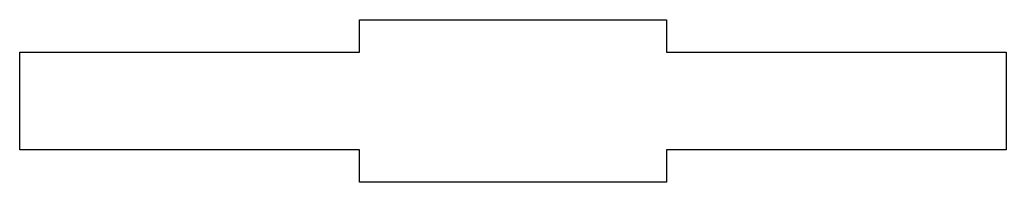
# Model space of a CAD drawing. Header units: millimetres. Extents: x -46 to 45, y 23 to 38.
import ezdxf

# ---------------------------------------------------------------- set-up
doc = ezdxf.new("R2010")
doc.units = ezdxf.units.MM
doc.layers.get('0').update_dxf_attribs({"linetype": 'CONTINUOUS'})

msp = doc.modelspace()

# ---------------------------------------------------------------- linework, layer by layer
msp.add_lwpolyline([(13.667, 35), (45, 35), (45, 26), (13.667, 26), (13.667, 23), (-14.667, 23), (-14.667, 26), (-46, 26), (-46, 35), (-14.667, 35), (-14.667, 38), (13.667, 38)], close=True)

doc.saveas('drawing.dxf')
